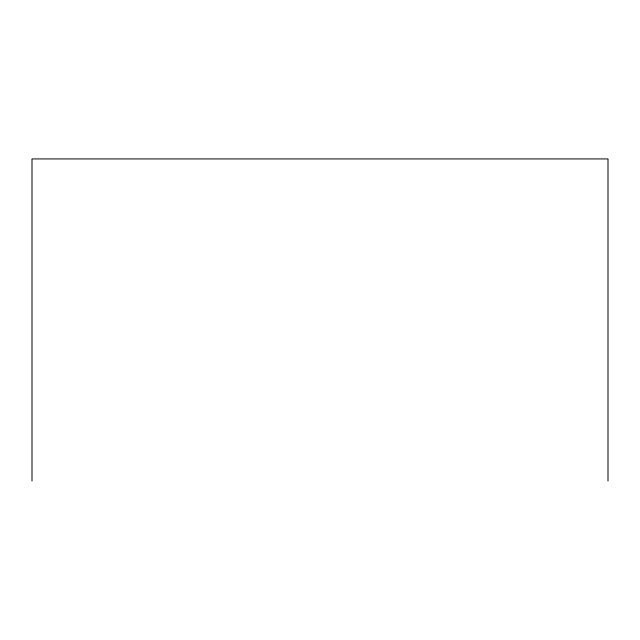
<?xml version="1.0" encoding="UTF-8"?>
<svg xmlns="http://www.w3.org/2000/svg" width="640" height="640" viewBox="0 0 640 640"><rect width="100%" height="100%" fill="white"/><g stroke="black" fill="none" stroke-linecap="round" stroke-linejoin="round"><path stroke-width="0.96" d="M608 481.072L608 158.928L32 158.928L32 481.072"/></g></svg>
